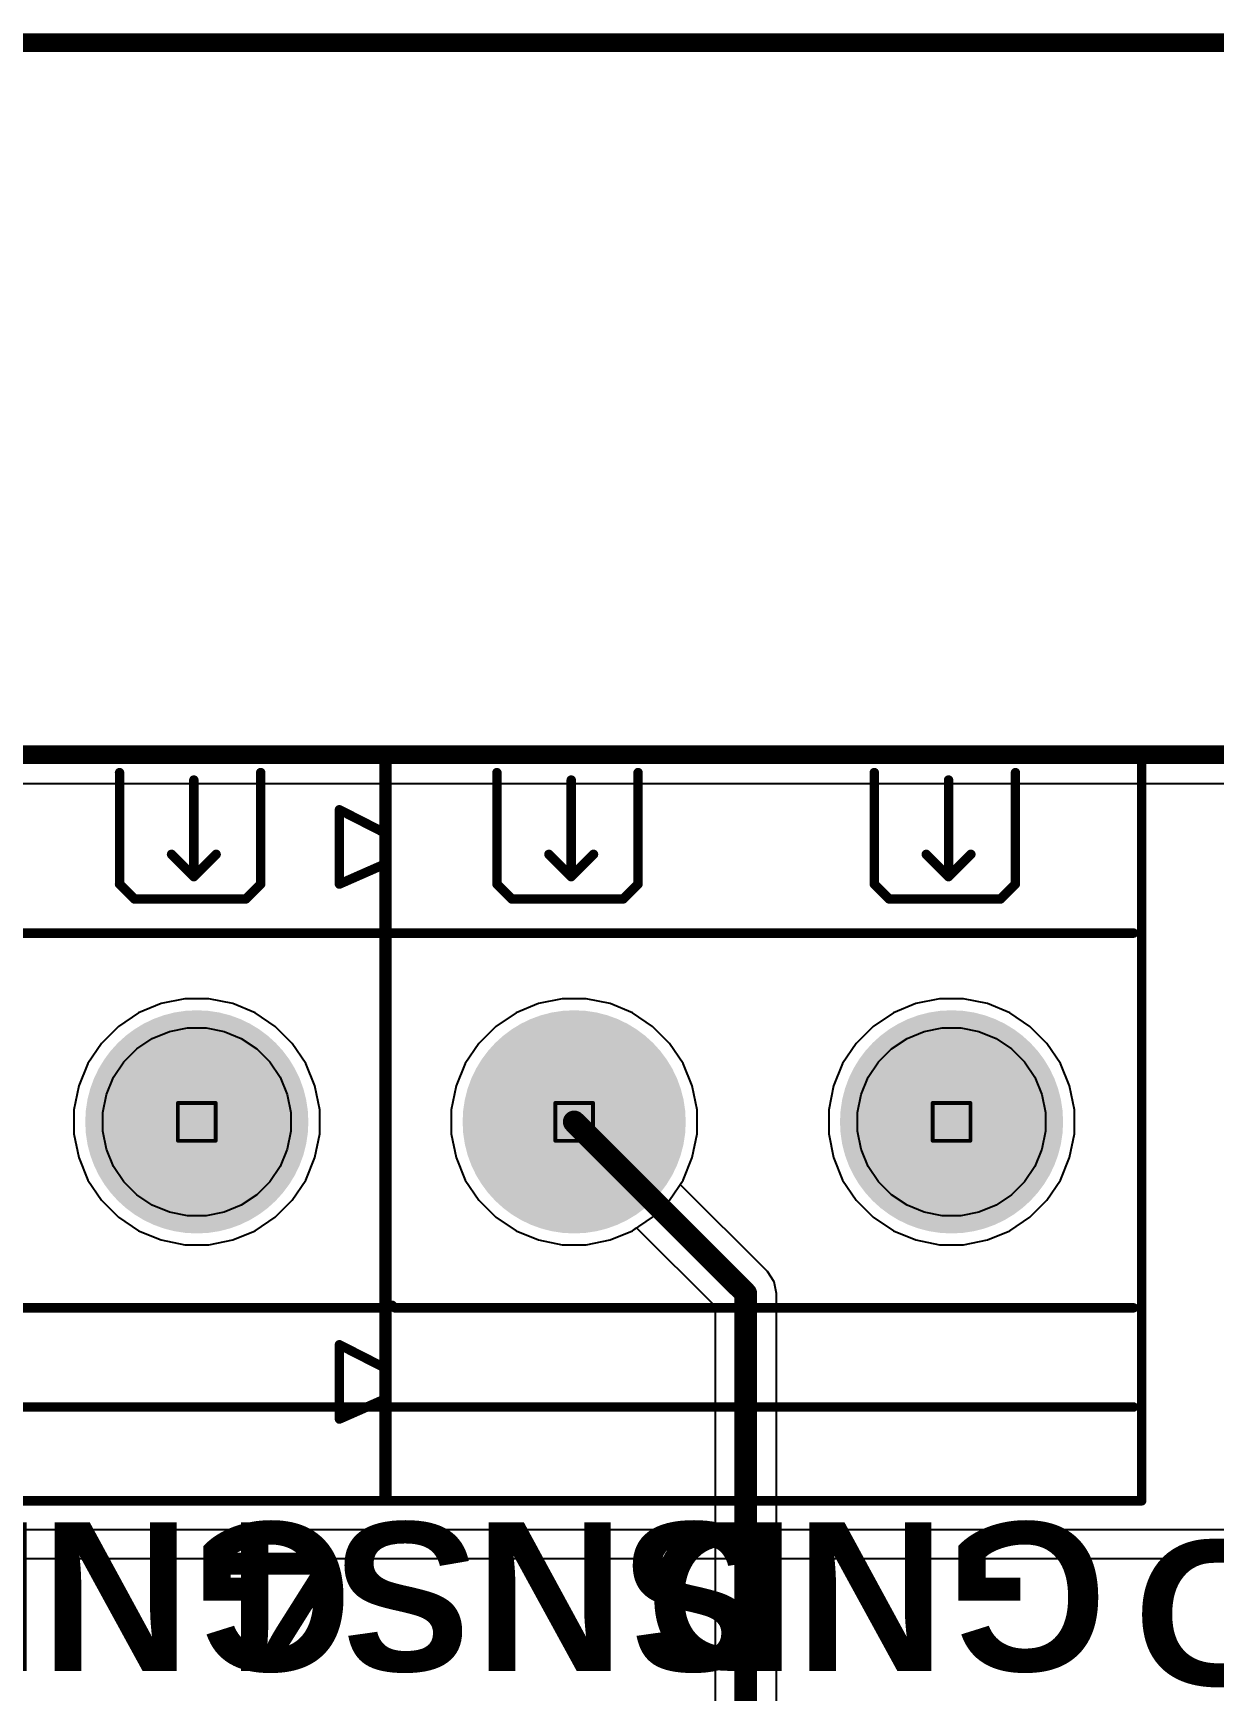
# Model space of a CAD drawing. Header units: inches. Extents: x -11 to 5428, y 0 to 5423.
# Drawn here: x 293.64 to 309.53, y 97.4 to 119.71 of the extents above; entities that cross this region are included whole.
import ezdxf

# ---------------------------------------------------------------- set-up
doc = ezdxf.new("R2010")
doc.units = ezdxf.units.IN
for name, color, linetype in [('Board Outline', 216, 'Continuous'), ('Bottom Layer', 5, 'Continuous'), ('Bottom Solder', 6, 'Continuous'), ('Dimension', 6, 'Continuous'), ('Drill Drawing', 1, 'Continuous'), ('GND', 16, 'Continuous'), ('Multi-Layer', 9, 'Continuous'), ('Pad Holes', 156, 'Continuous'), ('PWR', 76, 'Continuous'), ('Top Layer', 1, 'Continuous'), ('Top Overlay', 2, 'Continuous'), ('Top Solder', 216, 'Continuous')]:
    doc.layers.add(name, color=color, linetype=linetype)
doc.styles.add('Arial_Bold', font='', dxfattribs={"height": 0.2})
doc.styles.get('Arial_Bold').set_extended_font_data('Arial', bold=True)

# ---------------------------------------------------------------- blocks, each defined once
blk = doc.blocks.new('DB128L_5_08_2P_GY_S_102')
at = {"layer": 'Bottom Layer'}
h = blk.add_hatch(color=5, dxfattribs=at)
edge = h.paths.add_edge_path()
edge.add_arc((-2.54, 0), 1.4, 0, 360)
h = blk.add_hatch(color=5, dxfattribs=at)
edge = h.paths.add_edge_path()
edge.add_arc((2.54, 0), 1.4, 0, 360)
at = {"layer": 'Bottom Solder'}
h = blk.add_hatch(color=6, dxfattribs=at)
edge = h.paths.add_edge_path()
edge.add_arc((-2.54, 0), 1.502, 0, 360)
h = blk.add_hatch(color=6, dxfattribs=at)
edge = h.paths.add_edge_path()
edge.add_arc((2.54, 0), 1.502, 0, 360)
at = {"layer": 'GND'}
h = blk.add_hatch(color=16, dxfattribs=at)
edge = h.paths.add_edge_path()
edge.add_arc((-2.54, 0), 1.4, 0, 360)
h = blk.add_hatch(color=16, dxfattribs=at)
edge = h.paths.add_edge_path()
edge.add_arc((2.54, 0), 1.4, 0, 360)
at = {"layer": 'Multi-Layer'}
h = blk.add_hatch(color=9, dxfattribs=at)
edge = h.paths.add_edge_path()
edge.add_arc((-2.54, 0), 1.4, 0, 360)
h = blk.add_hatch(color=9, dxfattribs=at)
edge = h.paths.add_edge_path()
edge.add_arc((2.54, 0), 1.4, 0, 360)
at = {"layer": 'Pad Holes'}
h = blk.add_hatch(color=7, dxfattribs=at)
edge = h.paths.add_edge_path()
edge.add_arc((-2.54, 0), 0.8, 0, 360)
h = blk.add_hatch(color=7, dxfattribs=at)
edge = h.paths.add_edge_path()
edge.add_arc((2.54, 0), 0.8, 0, 360)
at = {"layer": 'PWR'}
h = blk.add_hatch(color=76, dxfattribs=at)
edge = h.paths.add_edge_path()
edge.add_arc((-2.54, 0), 1.4, 0, 360)
h = blk.add_hatch(color=76, dxfattribs=at)
edge = h.paths.add_edge_path()
edge.add_arc((2.54, 0), 1.4, 0, 360)
at = {"layer": 'Top Layer'}
h = blk.add_hatch(color=1, dxfattribs=at)
edge = h.paths.add_edge_path()
edge.add_arc((-2.54, 0), 1.4, 0, 360)
h = blk.add_hatch(color=1, dxfattribs=at)
edge = h.paths.add_edge_path()
edge.add_arc((2.54, 0), 1.4, 0, 360)
at = {"layer": 'Top Solder'}
h = blk.add_hatch(color=216, dxfattribs=at)
edge = h.paths.add_edge_path()
edge.add_arc((-2.54, 0), 1.502, 0, 360)
h = blk.add_hatch(color=216, dxfattribs=at)
edge = h.paths.add_edge_path()
edge.add_arc((2.54, 0), 1.502, 0, 360)
at = {"layer": 'Top Overlay'}
for points in [[(-5.1, -5.1, 0.127, 0.127, 0), (-5.1, 4.949, 0.127, 0.127, 0)], [(-5.1, 4.949, 0.127, 0.127, 0), (5.1, 4.949, 0.127, 0.127, 0)], [(5.1, -5.1, 0.127, 0.127, 0), (5.1, 4.949, 0.127, 0.127, 0)], [(-3.58, 3.2, 0.127, 0.127, 0), (-3.58, 4.7, 0.127, 0.127, 0)], [(-1.68, 3.2, 0.127, 0.127, 0), (-1.68, 4.7, 0.127, 0.127, 0)], [(1.5, 3.2, 0.127, 0.127, 0), (1.5, 4.7, 0.127, 0.127, 0)], [(3.4, 3.2, 0.127, 0.127, 0), (3.4, 4.7, 0.127, 0.127, 0)], [(-2.58, 3.3, 0.127, 0.127, 0), (-2.58, 4.6, 0.127, 0.127, 0)], [(2.5, 3.3, 0.127, 0.127, 0), (2.5, 4.6, 0.127, 0.127, 0)], [(-5.7, 4.2, 0.127, 0.127, 0), (-5.1, 3.894, 0.127, 0.127, 0)], [(-5.7, 3.2, 0.127, 0.127, 0), (-5.7, 4.2, 0.127, 0.127, 0)], [(-2.88, 3.6, 0.127, 0.127, 0), (-2.58, 3.3, 0.127, 0.127, 0)], [(-2.58, 3.3, 0.127, 0.127, 0), (-2.28, 3.6, 0.127, 0.127, 0)], [(2.2, 3.6, 0.127, 0.127, 0), (2.5, 3.3, 0.127, 0.127, 0)], [(2.5, 3.3, 0.127, 0.127, 0), (2.8, 3.6, 0.127, 0.127, 0)], [(-5.7, 3.2, 0.127, 0.127, 0), (-5.1, 3.464, 0.127, 0.127, 0)], [(-3.58, 3.2, 0.127, 0.127, 0), (-3.38, 3, 0.127, 0.127, 0)], [(-1.88, 3, 0.127, 0.127, 0), (-1.68, 3.2, 0.127, 0.127, 0)], [(1.5, 3.2, 0.127, 0.127, 0), (1.7, 3, 0.127, 0.127, 0)], [(3.2, 3, 0.127, 0.127, 0), (3.4, 3.2, 0.127, 0.127, 0)], [(-3.38, 3, 0.127, 0.127, 0), (-3.28, 3, 0.127, 0.127, 0)], [(-3.28, 3, 0.127, 0.127, 0), (-1.88, 3, 0.127, 0.127, 0)], [(1.7, 3, 0.127, 0.127, 0), (1.8, 3, 0.127, 0.127, 0)], [(1.8, 3, 0.127, 0.127, 0), (3.2, 3, 0.127, 0.127, 0)], [(-4.99, 2.54, 0.127, 0.127, 0), (4.99, 2.54, 0.127, 0.127, 0)], [(-4.99, -2.469, 0.127, 0.127, 0), (-4.956, -2.503, 0.127, 0.127, 0)], [(-4.956, -2.503, 0.127, 0.127, 0), (4.99, -2.503, 0.127, 0.127, 0)], [(-5.7, -3, 0.127, 0.127, 0), (-5.1, -3.306, 0.127, 0.127, 0)], [(-5.7, -4, 0.127, 0.127, 0), (-5.7, -3, 0.127, 0.127, 0)], [(-5.7, -4, 0.127, 0.127, 0), (-5.1, -3.736, 0.127, 0.127, 0)], [(-4.99, -3.838, 0.127, 0.127, 0), (4.99, -3.838, 0.127, 0.127, 0)], [(0.473, -3.838, 0.127, 0.127, 0), (0.597, -3.838, 0.127, 0.127, 0)], [(-5.1, -5.1, 0.127, 0.127, 0), (5.1, -5.1, 0.127, 0.127, 0)]]:
    blk.add_lwpolyline(points, format="xyseb", dxfattribs=at)
for points in [[(-5.132, 4.949, 0.0635, 0.0635, 1), (-5.068, 4.949, 0.0635, 0.0635, 1)], [(-5.132, 4.949, 0.0635, 0.0635, 1), (-5.068, 4.949, 0.0635, 0.0635, 1)], [(5.068, 4.949, 0.0635, 0.0635, 1), (5.132, 4.949, 0.0635, 0.0635, 1)], [(5.068, 4.949, 0.0635, 0.0635, 1), (5.132, 4.949, 0.0635, 0.0635, 1)], [(-3.612, 4.7, 0.0635, 0.0635, 1), (-3.548, 4.7, 0.0635, 0.0635, 1)], [(-1.712, 4.7, 0.0635, 0.0635, 1), (-1.648, 4.7, 0.0635, 0.0635, 1)], [(1.468, 4.7, 0.0635, 0.0635, 1), (1.532, 4.7, 0.0635, 0.0635, 1)], [(3.368, 4.7, 0.0635, 0.0635, 1), (3.432, 4.7, 0.0635, 0.0635, 1)], [(-2.612, 4.6, 0.0635, 0.0635, 1), (-2.548, 4.6, 0.0635, 0.0635, 1)], [(2.468, 4.6, 0.0635, 0.0635, 1), (2.532, 4.6, 0.0635, 0.0635, 1)], [(-5.732, 4.2, 0.0635, 0.0635, 1), (-5.668, 4.2, 0.0635, 0.0635, 1)], [(-5.732, 4.2, 0.0635, 0.0635, 1), (-5.668, 4.2, 0.0635, 0.0635, 1)], [(-5.132, 3.894, 0.0635, 0.0635, 1), (-5.068, 3.894, 0.0635, 0.0635, 1)], [(-2.912, 3.6, 0.0635, 0.0635, 1), (-2.848, 3.6, 0.0635, 0.0635, 1)], [(-2.312, 3.6, 0.0635, 0.0635, 1), (-2.248, 3.6, 0.0635, 0.0635, 1)], [(2.168, 3.6, 0.0635, 0.0635, 1), (2.232, 3.6, 0.0635, 0.0635, 1)], [(2.768, 3.6, 0.0635, 0.0635, 1), (2.832, 3.6, 0.0635, 0.0635, 1)], [(-5.132, 3.464, 0.0635, 0.0635, 1), (-5.068, 3.464, 0.0635, 0.0635, 1)], [(-2.612, 3.3, 0.0635, 0.0635, 1), (-2.548, 3.3, 0.0635, 0.0635, 1)], [(-2.612, 3.3, 0.0635, 0.0635, 1), (-2.548, 3.3, 0.0635, 0.0635, 1)], [(-2.612, 3.3, 0.0635, 0.0635, 1), (-2.548, 3.3, 0.0635, 0.0635, 1)], [(2.468, 3.3, 0.0635, 0.0635, 1), (2.532, 3.3, 0.0635, 0.0635, 1)], [(2.468, 3.3, 0.0635, 0.0635, 1), (2.532, 3.3, 0.0635, 0.0635, 1)], [(2.468, 3.3, 0.0635, 0.0635, 1), (2.532, 3.3, 0.0635, 0.0635, 1)], [(-5.732, 3.2, 0.0635, 0.0635, 1), (-5.668, 3.2, 0.0635, 0.0635, 1)], [(-5.732, 3.2, 0.0635, 0.0635, 1), (-5.668, 3.2, 0.0635, 0.0635, 1)], [(-3.612, 3.2, 0.0635, 0.0635, 1), (-3.548, 3.2, 0.0635, 0.0635, 1)], [(-3.612, 3.2, 0.0635, 0.0635, 1), (-3.548, 3.2, 0.0635, 0.0635, 1)], [(-1.712, 3.2, 0.0635, 0.0635, 1), (-1.648, 3.2, 0.0635, 0.0635, 1)], [(-1.712, 3.2, 0.0635, 0.0635, 1), (-1.648, 3.2, 0.0635, 0.0635, 1)], [(1.468, 3.2, 0.0635, 0.0635, 1), (1.532, 3.2, 0.0635, 0.0635, 1)], [(1.468, 3.2, 0.0635, 0.0635, 1), (1.532, 3.2, 0.0635, 0.0635, 1)], [(3.368, 3.2, 0.0635, 0.0635, 1), (3.432, 3.2, 0.0635, 0.0635, 1)], [(3.368, 3.2, 0.0635, 0.0635, 1), (3.432, 3.2, 0.0635, 0.0635, 1)], [(-3.412, 3, 0.0635, 0.0635, 1), (-3.348, 3, 0.0635, 0.0635, 1)], [(-3.412, 3, 0.0635, 0.0635, 1), (-3.348, 3, 0.0635, 0.0635, 1)], [(-3.312, 3, 0.0635, 0.0635, 1), (-3.248, 3, 0.0635, 0.0635, 1)], [(-3.312, 3, 0.0635, 0.0635, 1), (-3.248, 3, 0.0635, 0.0635, 1)], [(-1.912, 3, 0.0635, 0.0635, 1), (-1.848, 3, 0.0635, 0.0635, 1)], [(-1.912, 3, 0.0635, 0.0635, 1), (-1.848, 3, 0.0635, 0.0635, 1)], [(1.668, 3, 0.0635, 0.0635, 1), (1.732, 3, 0.0635, 0.0635, 1)], [(1.668, 3, 0.0635, 0.0635, 1), (1.732, 3, 0.0635, 0.0635, 1)], [(1.768, 3, 0.0635, 0.0635, 1), (1.832, 3, 0.0635, 0.0635, 1)], [(1.768, 3, 0.0635, 0.0635, 1), (1.832, 3, 0.0635, 0.0635, 1)], [(3.168, 3, 0.0635, 0.0635, 1), (3.232, 3, 0.0635, 0.0635, 1)], [(3.168, 3, 0.0635, 0.0635, 1), (3.232, 3, 0.0635, 0.0635, 1)], [(-5.022, 2.54, 0.0635, 0.0635, 1), (-4.958, 2.54, 0.0635, 0.0635, 1)], [(4.958, 2.54, 0.0635, 0.0635, 1), (5.022, 2.54, 0.0635, 0.0635, 1)], [(-5.022, -2.469, 0.0635, 0.0635, 1), (-4.958, -2.469, 0.0635, 0.0635, 1)], [(-4.988, -2.503, 0.0635, 0.0635, 1), (-4.924, -2.503, 0.0635, 0.0635, 1)], [(-4.988, -2.503, 0.0635, 0.0635, 1), (-4.924, -2.503, 0.0635, 0.0635, 1)], [(4.958, -2.503, 0.0635, 0.0635, 1), (5.022, -2.503, 0.0635, 0.0635, 1)], [(-5.732, -3, 0.0635, 0.0635, 1), (-5.668, -3, 0.0635, 0.0635, 1)], [(-5.732, -3, 0.0635, 0.0635, 1), (-5.668, -3, 0.0635, 0.0635, 1)], [(-5.132, -3.306, 0.0635, 0.0635, 1), (-5.068, -3.306, 0.0635, 0.0635, 1)], [(-5.132, -3.736, 0.0635, 0.0635, 1), (-5.068, -3.736, 0.0635, 0.0635, 1)], [(-5.022, -3.838, 0.0635, 0.0635, 1), (-4.958, -3.838, 0.0635, 0.0635, 1)], [(0.441, -3.838, 0.0635, 0.0635, 1), (0.505, -3.838, 0.0635, 0.0635, 1)], [(0.566, -3.838, 0.0635, 0.0635, 1), (0.629, -3.838, 0.0635, 0.0635, 1)], [(4.958, -3.838, 0.0635, 0.0635, 1), (5.022, -3.838, 0.0635, 0.0635, 1)], [(-5.732, -4, 0.0635, 0.0635, 1), (-5.668, -4, 0.0635, 0.0635, 1)], [(-5.732, -4, 0.0635, 0.0635, 1), (-5.668, -4, 0.0635, 0.0635, 1)], [(-5.132, -5.1, 0.0635, 0.0635, 1), (-5.068, -5.1, 0.0635, 0.0635, 1)], [(-5.132, -5.1, 0.0635, 0.0635, 1), (-5.068, -5.1, 0.0635, 0.0635, 1)], [(5.068, -5.1, 0.0635, 0.0635, 1), (5.132, -5.1, 0.0635, 0.0635, 1)], [(5.068, -5.1, 0.0635, 0.0635, 1), (5.132, -5.1, 0.0635, 0.0635, 1)]]:
    blk.add_lwpolyline(points, format="xyseb", close=True, dxfattribs=at)
blk = doc.blocks.new('DB128L_5_08_2P_BK_S_104')
at = {"layer": 'Bottom Layer'}
h = blk.add_hatch(color=5, dxfattribs=at)
edge = h.paths.add_edge_path()
edge.add_arc((-2.54, 0), 1.4, 0, 360)
h = blk.add_hatch(color=5, dxfattribs=at)
edge = h.paths.add_edge_path()
edge.add_arc((2.54, 0), 1.4, 0, 360)
at = {"layer": 'Bottom Solder'}
h = blk.add_hatch(color=6, dxfattribs=at)
edge = h.paths.add_edge_path()
edge.add_arc((-2.54, 0), 1.502, 0, 360)
h = blk.add_hatch(color=6, dxfattribs=at)
edge = h.paths.add_edge_path()
edge.add_arc((2.54, 0), 1.502, 0, 360)
at = {"layer": 'GND'}
h = blk.add_hatch(color=16, dxfattribs=at)
edge = h.paths.add_edge_path()
edge.add_arc((-2.54, 0), 1.4, 0, 360)
h = blk.add_hatch(color=16, dxfattribs=at)
edge = h.paths.add_edge_path()
edge.add_arc((2.54, 0), 1.4, 0, 360)
at = {"layer": 'Multi-Layer'}
h = blk.add_hatch(color=9, dxfattribs=at)
edge = h.paths.add_edge_path()
edge.add_arc((-2.54, 0), 1.4, 0, 360)
h = blk.add_hatch(color=9, dxfattribs=at)
edge = h.paths.add_edge_path()
edge.add_arc((2.54, 0), 1.4, 0, 360)
at = {"layer": 'Pad Holes'}
h = blk.add_hatch(color=7, dxfattribs=at)
edge = h.paths.add_edge_path()
edge.add_arc((-2.54, 0), 0.8, 0, 360)
h = blk.add_hatch(color=7, dxfattribs=at)
edge = h.paths.add_edge_path()
edge.add_arc((2.54, 0), 0.8, 0, 360)
at = {"layer": 'PWR'}
h = blk.add_hatch(color=76, dxfattribs=at)
edge = h.paths.add_edge_path()
edge.add_arc((-2.54, 0), 1.4, 0, 360)
h = blk.add_hatch(color=76, dxfattribs=at)
edge = h.paths.add_edge_path()
edge.add_arc((2.54, 0), 1.4, 0, 360)
at = {"layer": 'Top Layer'}
h = blk.add_hatch(color=1, dxfattribs=at)
edge = h.paths.add_edge_path()
edge.add_arc((-2.54, 0), 1.4, 0, 360)
h = blk.add_hatch(color=1, dxfattribs=at)
edge = h.paths.add_edge_path()
edge.add_arc((2.54, 0), 1.4, 0, 360)
at = {"layer": 'Top Solder'}
h = blk.add_hatch(color=216, dxfattribs=at)
edge = h.paths.add_edge_path()
edge.add_arc((-2.54, 0), 1.502, 0, 360)
h = blk.add_hatch(color=216, dxfattribs=at)
edge = h.paths.add_edge_path()
edge.add_arc((2.54, 0), 1.502, 0, 360)
at = {"layer": 'Top Overlay'}
for points in [[(-5.1, 4.949, 0.127, 0.127, 0), (5.1, 4.949, 0.127, 0.127, 0)], [(-5.1, -5.1, 0.127, 0.127, 0), (-5.1, 4.949, 0.127, 0.127, 0)], [(5.1, -5.1, 0.127, 0.127, 0), (5.1, 4.949, 0.127, 0.127, 0)], [(-3.58, 3.2, 0.127, 0.127, 0), (-3.58, 4.7, 0.127, 0.127, 0)], [(-1.68, 3.2, 0.127, 0.127, 0), (-1.68, 4.7, 0.127, 0.127, 0)], [(1.5, 3.2, 0.127, 0.127, 0), (1.5, 4.7, 0.127, 0.127, 0)], [(3.4, 3.2, 0.127, 0.127, 0), (3.4, 4.7, 0.127, 0.127, 0)], [(-2.58, 3.3, 0.127, 0.127, 0), (-2.58, 4.6, 0.127, 0.127, 0)], [(2.5, 3.3, 0.127, 0.127, 0), (2.5, 4.6, 0.127, 0.127, 0)], [(-5.7, 3.2, 0.127, 0.127, 0), (-5.7, 4.2, 0.127, 0.127, 0)], [(-5.7, 4.2, 0.127, 0.127, 0), (-5.1, 3.894, 0.127, 0.127, 0)], [(-2.88, 3.6, 0.127, 0.127, 0), (-2.58, 3.3, 0.127, 0.127, 0)], [(-2.58, 3.3, 0.127, 0.127, 0), (-2.28, 3.6, 0.127, 0.127, 0)], [(2.2, 3.6, 0.127, 0.127, 0), (2.5, 3.3, 0.127, 0.127, 0)], [(2.5, 3.3, 0.127, 0.127, 0), (2.8, 3.6, 0.127, 0.127, 0)], [(-5.7, 3.2, 0.127, 0.127, 0), (-5.1, 3.464, 0.127, 0.127, 0)], [(-3.58, 3.2, 0.127, 0.127, 0), (-3.38, 3, 0.127, 0.127, 0)], [(-1.88, 3, 0.127, 0.127, 0), (-1.68, 3.2, 0.127, 0.127, 0)], [(1.5, 3.2, 0.127, 0.127, 0), (1.7, 3, 0.127, 0.127, 0)], [(3.2, 3, 0.127, 0.127, 0), (3.4, 3.2, 0.127, 0.127, 0)], [(-3.38, 3, 0.127, 0.127, 0), (-3.28, 3, 0.127, 0.127, 0)], [(-3.28, 3, 0.127, 0.127, 0), (-1.88, 3, 0.127, 0.127, 0)], [(1.7, 3, 0.127, 0.127, 0), (1.8, 3, 0.127, 0.127, 0)], [(1.8, 3, 0.127, 0.127, 0), (3.2, 3, 0.127, 0.127, 0)], [(-4.99, 2.54, 0.127, 0.127, 0), (4.99, 2.54, 0.127, 0.127, 0)], [(-4.99, -2.469, 0.127, 0.127, 0), (-4.956, -2.503, 0.127, 0.127, 0)], [(-4.956, -2.503, 0.127, 0.127, 0), (4.99, -2.503, 0.127, 0.127, 0)], [(-5.7, -4, 0.127, 0.127, 0), (-5.7, -3, 0.127, 0.127, 0)], [(-5.7, -3, 0.127, 0.127, 0), (-5.1, -3.306, 0.127, 0.127, 0)], [(-5.7, -4, 0.127, 0.127, 0), (-5.1, -3.736, 0.127, 0.127, 0)], [(-4.99, -3.838, 0.127, 0.127, 0), (4.99, -3.838, 0.127, 0.127, 0)], [(0.473, -3.838, 0.127, 0.127, 0), (0.597, -3.838, 0.127, 0.127, 0)], [(-5.1, -5.1, 0.127, 0.127, 0), (5.1, -5.1, 0.127, 0.127, 0)]]:
    blk.add_lwpolyline(points, format="xyseb", dxfattribs=at)
for points in [[(-5.132, 4.949, 0.0635, 0.0635, 1), (-5.068, 4.949, 0.0635, 0.0635, 1)], [(-5.132, 4.949, 0.0635, 0.0635, 1), (-5.068, 4.949, 0.0635, 0.0635, 1)], [(5.068, 4.949, 0.0635, 0.0635, 1), (5.132, 4.949, 0.0635, 0.0635, 1)], [(5.068, 4.949, 0.0635, 0.0635, 1), (5.132, 4.949, 0.0635, 0.0635, 1)], [(-3.612, 4.7, 0.0635, 0.0635, 1), (-3.548, 4.7, 0.0635, 0.0635, 1)], [(-1.712, 4.7, 0.0635, 0.0635, 1), (-1.648, 4.7, 0.0635, 0.0635, 1)], [(1.468, 4.7, 0.0635, 0.0635, 1), (1.532, 4.7, 0.0635, 0.0635, 1)], [(3.368, 4.7, 0.0635, 0.0635, 1), (3.432, 4.7, 0.0635, 0.0635, 1)], [(-2.612, 4.6, 0.0635, 0.0635, 1), (-2.548, 4.6, 0.0635, 0.0635, 1)], [(2.468, 4.6, 0.0635, 0.0635, 1), (2.532, 4.6, 0.0635, 0.0635, 1)], [(-5.732, 4.2, 0.0635, 0.0635, 1), (-5.668, 4.2, 0.0635, 0.0635, 1)], [(-5.732, 4.2, 0.0635, 0.0635, 1), (-5.668, 4.2, 0.0635, 0.0635, 1)], [(-5.132, 3.894, 0.0635, 0.0635, 1), (-5.068, 3.894, 0.0635, 0.0635, 1)], [(-2.912, 3.6, 0.0635, 0.0635, 1), (-2.848, 3.6, 0.0635, 0.0635, 1)], [(-2.312, 3.6, 0.0635, 0.0635, 1), (-2.248, 3.6, 0.0635, 0.0635, 1)], [(2.168, 3.6, 0.0635, 0.0635, 1), (2.232, 3.6, 0.0635, 0.0635, 1)], [(2.768, 3.6, 0.0635, 0.0635, 1), (2.832, 3.6, 0.0635, 0.0635, 1)], [(-5.132, 3.464, 0.0635, 0.0635, 1), (-5.068, 3.464, 0.0635, 0.0635, 1)], [(-2.612, 3.3, 0.0635, 0.0635, 1), (-2.548, 3.3, 0.0635, 0.0635, 1)], [(-2.612, 3.3, 0.0635, 0.0635, 1), (-2.548, 3.3, 0.0635, 0.0635, 1)], [(-2.612, 3.3, 0.0635, 0.0635, 1), (-2.548, 3.3, 0.0635, 0.0635, 1)], [(2.468, 3.3, 0.0635, 0.0635, 1), (2.532, 3.3, 0.0635, 0.0635, 1)], [(2.468, 3.3, 0.0635, 0.0635, 1), (2.532, 3.3, 0.0635, 0.0635, 1)], [(2.468, 3.3, 0.0635, 0.0635, 1), (2.532, 3.3, 0.0635, 0.0635, 1)], [(-5.732, 3.2, 0.0635, 0.0635, 1), (-5.668, 3.2, 0.0635, 0.0635, 1)], [(-5.732, 3.2, 0.0635, 0.0635, 1), (-5.668, 3.2, 0.0635, 0.0635, 1)], [(-3.612, 3.2, 0.0635, 0.0635, 1), (-3.548, 3.2, 0.0635, 0.0635, 1)], [(-3.612, 3.2, 0.0635, 0.0635, 1), (-3.548, 3.2, 0.0635, 0.0635, 1)], [(-1.712, 3.2, 0.0635, 0.0635, 1), (-1.648, 3.2, 0.0635, 0.0635, 1)], [(-1.712, 3.2, 0.0635, 0.0635, 1), (-1.648, 3.2, 0.0635, 0.0635, 1)], [(1.468, 3.2, 0.0635, 0.0635, 1), (1.532, 3.2, 0.0635, 0.0635, 1)], [(1.468, 3.2, 0.0635, 0.0635, 1), (1.532, 3.2, 0.0635, 0.0635, 1)], [(3.368, 3.2, 0.0635, 0.0635, 1), (3.432, 3.2, 0.0635, 0.0635, 1)], [(3.368, 3.2, 0.0635, 0.0635, 1), (3.432, 3.2, 0.0635, 0.0635, 1)], [(-3.412, 3, 0.0635, 0.0635, 1), (-3.348, 3, 0.0635, 0.0635, 1)], [(-3.412, 3, 0.0635, 0.0635, 1), (-3.348, 3, 0.0635, 0.0635, 1)], [(-3.312, 3, 0.0635, 0.0635, 1), (-3.248, 3, 0.0635, 0.0635, 1)], [(-3.312, 3, 0.0635, 0.0635, 1), (-3.248, 3, 0.0635, 0.0635, 1)], [(-1.912, 3, 0.0635, 0.0635, 1), (-1.848, 3, 0.0635, 0.0635, 1)], [(-1.912, 3, 0.0635, 0.0635, 1), (-1.848, 3, 0.0635, 0.0635, 1)], [(1.668, 3, 0.0635, 0.0635, 1), (1.732, 3, 0.0635, 0.0635, 1)], [(1.668, 3, 0.0635, 0.0635, 1), (1.732, 3, 0.0635, 0.0635, 1)], [(1.768, 3, 0.0635, 0.0635, 1), (1.832, 3, 0.0635, 0.0635, 1)], [(1.768, 3, 0.0635, 0.0635, 1), (1.832, 3, 0.0635, 0.0635, 1)], [(3.168, 3, 0.0635, 0.0635, 1), (3.232, 3, 0.0635, 0.0635, 1)], [(3.168, 3, 0.0635, 0.0635, 1), (3.232, 3, 0.0635, 0.0635, 1)], [(-5.022, 2.54, 0.0635, 0.0635, 1), (-4.958, 2.54, 0.0635, 0.0635, 1)], [(4.958, 2.54, 0.0635, 0.0635, 1), (5.022, 2.54, 0.0635, 0.0635, 1)], [(-5.022, -2.469, 0.0635, 0.0635, 1), (-4.958, -2.469, 0.0635, 0.0635, 1)], [(-4.988, -2.503, 0.0635, 0.0635, 1), (-4.924, -2.503, 0.0635, 0.0635, 1)], [(-4.988, -2.503, 0.0635, 0.0635, 1), (-4.924, -2.503, 0.0635, 0.0635, 1)], [(4.958, -2.503, 0.0635, 0.0635, 1), (5.022, -2.503, 0.0635, 0.0635, 1)], [(-5.732, -3, 0.0635, 0.0635, 1), (-5.668, -3, 0.0635, 0.0635, 1)], [(-5.732, -3, 0.0635, 0.0635, 1), (-5.668, -3, 0.0635, 0.0635, 1)], [(-5.132, -3.306, 0.0635, 0.0635, 1), (-5.068, -3.306, 0.0635, 0.0635, 1)], [(-5.132, -3.736, 0.0635, 0.0635, 1), (-5.068, -3.736, 0.0635, 0.0635, 1)], [(-5.022, -3.838, 0.0635, 0.0635, 1), (-4.958, -3.838, 0.0635, 0.0635, 1)], [(0.441, -3.838, 0.0635, 0.0635, 1), (0.505, -3.838, 0.0635, 0.0635, 1)], [(0.566, -3.838, 0.0635, 0.0635, 1), (0.629, -3.838, 0.0635, 0.0635, 1)], [(4.958, -3.838, 0.0635, 0.0635, 1), (5.022, -3.838, 0.0635, 0.0635, 1)], [(-5.732, -4, 0.0635, 0.0635, 1), (-5.668, -4, 0.0635, 0.0635, 1)], [(-5.732, -4, 0.0635, 0.0635, 1), (-5.668, -4, 0.0635, 0.0635, 1)], [(-5.132, -5.1, 0.0635, 0.0635, 1), (-5.068, -5.1, 0.0635, 0.0635, 1)], [(-5.132, -5.1, 0.0635, 0.0635, 1), (-5.068, -5.1, 0.0635, 0.0635, 1)], [(5.068, -5.1, 0.0635, 0.0635, 1), (5.132, -5.1, 0.0635, 0.0635, 1)], [(5.068, -5.1, 0.0635, 0.0635, 1), (5.132, -5.1, 0.0635, 0.0635, 1)]]:
    blk.add_lwpolyline(points, format="xyseb", close=True, dxfattribs=at)

msp = doc.modelspace()

# ---------------------------------------------------------------- linework, layer by layer
at = {"layer": 'Board Outline'}
msp.add_lwpolyline([(0, 110, 0.254, 0.254, 0), (344, 110, 0.254, 0.254, 0)], format="xyseb", dxfattribs=at)
at = {"layer": 'Bottom Layer'}
for p, q in [((9.715, 109.612), (334.285, 109.612)), ((300.437, 106.649), (300.136, 106.524)), ((300.756, 106.712), (300.437, 106.649)), ((301.082, 106.712), (300.756, 106.712)), ((301.402, 106.649), (301.082, 106.712)), ((301.703, 106.524), (301.402, 106.649)), ((300.136, 106.524), (299.865, 106.343)), ((301.973, 106.343), (301.703, 106.524)), ((299.865, 106.343), (299.634, 106.113)), ((302.204, 106.113), (301.973, 106.343)), ((299.634, 106.113), (299.453, 105.842)), ((302.385, 105.842), (302.204, 106.113)), ((299.453, 105.842), (299.329, 105.541)), ((302.509, 105.541), (302.385, 105.842)), ((299.329, 105.541), (299.265, 105.221)), ((302.573, 105.221), (302.509, 105.541)), ((299.265, 105.221), (299.265, 104.896)), ((302.573, 104.896), (302.573, 105.221)), ((299.265, 104.896), (299.329, 104.576)), ((302.509, 104.576), (302.573, 104.896)), ((299.329, 104.576), (299.453, 104.275)), ((302.385, 104.275), (302.509, 104.576)), ((299.453, 104.275), (299.634, 104.004)), ((302.204, 104.004), (302.385, 104.275)), ((299.634, 104.004), (299.865, 103.774)), ((301.973, 103.774), (302.204, 104.004)), ((299.865, 103.774), (300.136, 103.593)), ((301.703, 103.593), (301.973, 103.774)), ((300.136, 103.593), (300.437, 103.468)), ((301.402, 103.468), (301.703, 103.593)), ((300.437, 103.468), (300.756, 103.404)), ((300.756, 103.404), (301.082, 103.404)), ((301.082, 103.404), (301.402, 103.468))]:
    msp.add_line(p, q, dxfattribs=at)
at = {"layer": 'Dimension'}
msp.add_lwpolyline([(196.992, 119.583, 0.254, 0.254, 0), (344, 119.583, 0.254, 0.254, 0)], format="xyseb", dxfattribs=at)
at = {"layer": 'Drill Drawing'}
for points in [[(295.585, 105.312, 0.0508, 0.0508, 0), (296.093, 105.312, 0.0508, 0.0508, 0)], [(295.585, 104.804, 0.0508, 0.0508, 0), (295.585, 105.312, 0.0508, 0.0508, 0)], [(296.093, 104.804, 0.0508, 0.0508, 0), (296.093, 105.312, 0.0508, 0.0508, 0)], [(300.665, 105.312, 0.0508, 0.0508, 0), (301.173, 105.312, 0.0508, 0.0508, 0)], [(300.665, 104.804, 0.0508, 0.0508, 0), (300.665, 105.312, 0.0508, 0.0508, 0)], [(301.173, 104.804, 0.0508, 0.0508, 0), (301.173, 105.312, 0.0508, 0.0508, 0)], [(305.745, 105.312, 0.0508, 0.0508, 0), (306.253, 105.312, 0.0508, 0.0508, 0)], [(305.745, 104.804, 0.0508, 0.0508, 0), (305.745, 105.312, 0.0508, 0.0508, 0)], [(306.253, 104.804, 0.0508, 0.0508, 0), (306.253, 105.312, 0.0508, 0.0508, 0)], [(295.585, 104.804, 0.0508, 0.0508, 0), (296.093, 104.804, 0.0508, 0.0508, 0)], [(300.665, 104.804, 0.0508, 0.0508, 0), (301.173, 104.804, 0.0508, 0.0508, 0)], [(305.745, 104.804, 0.0508, 0.0508, 0), (306.253, 104.804, 0.0508, 0.0508, 0)]]:
    msp.add_lwpolyline(points, format="xyseb", dxfattribs=at)
for points in [[(295.572, 105.312, 0.0254, 0.0254, 1), (295.598, 105.312, 0.0254, 0.0254, 1)], [(295.572, 105.312, 0.0254, 0.0254, 1), (295.598, 105.312, 0.0254, 0.0254, 1)], [(296.08, 105.312, 0.0254, 0.0254, 1), (296.106, 105.312, 0.0254, 0.0254, 1)], [(296.08, 105.312, 0.0254, 0.0254, 1), (296.106, 105.312, 0.0254, 0.0254, 1)], [(300.652, 105.312, 0.0254, 0.0254, 1), (300.678, 105.312, 0.0254, 0.0254, 1)], [(300.652, 105.312, 0.0254, 0.0254, 1), (300.678, 105.312, 0.0254, 0.0254, 1)], [(301.16, 105.312, 0.0254, 0.0254, 1), (301.186, 105.312, 0.0254, 0.0254, 1)], [(301.16, 105.312, 0.0254, 0.0254, 1), (301.186, 105.312, 0.0254, 0.0254, 1)], [(305.732, 105.312, 0.0254, 0.0254, 1), (305.758, 105.312, 0.0254, 0.0254, 1)], [(305.732, 105.312, 0.0254, 0.0254, 1), (305.758, 105.312, 0.0254, 0.0254, 1)], [(306.24, 105.312, 0.0254, 0.0254, 1), (306.266, 105.312, 0.0254, 0.0254, 1)], [(306.24, 105.312, 0.0254, 0.0254, 1), (306.266, 105.312, 0.0254, 0.0254, 1)], [(295.572, 104.804, 0.0254, 0.0254, 1), (295.598, 104.804, 0.0254, 0.0254, 1)], [(295.572, 104.804, 0.0254, 0.0254, 1), (295.598, 104.804, 0.0254, 0.0254, 1)], [(296.08, 104.804, 0.0254, 0.0254, 1), (296.106, 104.804, 0.0254, 0.0254, 1)], [(296.08, 104.804, 0.0254, 0.0254, 1), (296.106, 104.804, 0.0254, 0.0254, 1)], [(300.652, 104.804, 0.0254, 0.0254, 1), (300.678, 104.804, 0.0254, 0.0254, 1)], [(300.652, 104.804, 0.0254, 0.0254, 1), (300.678, 104.804, 0.0254, 0.0254, 1)], [(301.16, 104.804, 0.0254, 0.0254, 1), (301.186, 104.804, 0.0254, 0.0254, 1)], [(301.16, 104.804, 0.0254, 0.0254, 1), (301.186, 104.804, 0.0254, 0.0254, 1)], [(305.732, 104.804, 0.0254, 0.0254, 1), (305.758, 104.804, 0.0254, 0.0254, 1)], [(305.732, 104.804, 0.0254, 0.0254, 1), (305.758, 104.804, 0.0254, 0.0254, 1)], [(306.24, 104.804, 0.0254, 0.0254, 1), (306.266, 104.804, 0.0254, 0.0254, 1)], [(306.24, 104.804, 0.0254, 0.0254, 1), (306.266, 104.804, 0.0254, 0.0254, 1)]]:
    msp.add_lwpolyline(points, format="xyseb", close=True, dxfattribs=at)
at = {"layer": 'GND'}
for p, q in [((0.388, 109.612), (343.612, 109.612)), ((295.357, 106.649), (295.056, 106.524)), ((295.676, 106.712), (295.357, 106.649)), ((296.002, 106.712), (295.676, 106.712)), ((296.322, 106.649), (296.002, 106.712)), ((296.623, 106.524), (296.322, 106.649)), ((300.437, 106.649), (300.136, 106.524)), ((300.756, 106.712), (300.437, 106.649)), ((301.082, 106.712), (300.756, 106.712)), ((301.402, 106.649), (301.082, 106.712)), ((301.703, 106.524), (301.402, 106.649)), ((305.517, 106.649), (305.216, 106.524)), ((305.836, 106.712), (305.517, 106.649)), ((306.162, 106.712), (305.836, 106.712)), ((306.482, 106.649), (306.162, 106.712)), ((306.783, 106.524), (306.482, 106.649)), ((295.056, 106.524), (294.785, 106.343)), ((296.893, 106.343), (296.623, 106.524)), ((300.136, 106.524), (299.865, 106.343)), ((301.973, 106.343), (301.703, 106.524)), ((305.216, 106.524), (304.945, 106.343)), ((307.053, 106.343), (306.783, 106.524)), ((294.785, 106.343), (294.554, 106.113)), ((295.24, 106.18), (295.47, 106.275)), ((295.47, 106.275), (295.714, 106.324)), ((295.714, 106.324), (295.964, 106.324)), ((295.964, 106.324), (296.208, 106.275)), ((296.208, 106.275), (296.438, 106.18)), ((297.124, 106.113), (296.893, 106.343)), ((299.865, 106.343), (299.634, 106.113)), ((302.204, 106.113), (301.973, 106.343)), ((304.945, 106.343), (304.714, 106.113)), ((305.4, 106.18), (305.63, 106.275)), ((305.63, 106.275), (305.874, 106.324)), ((305.874, 106.324), (306.124, 106.324)), ((306.124, 106.324), (306.368, 106.275)), ((306.368, 106.275), (306.598, 106.18)), ((307.284, 106.113), (307.053, 106.343)), ((294.554, 106.113), (294.373, 105.842)), ((294.856, 105.865), (295.032, 106.041)), ((295.032, 106.041), (295.24, 106.18)), ((296.438, 106.18), (296.646, 106.041)), ((296.646, 106.041), (296.822, 105.865)), ((297.305, 105.842), (297.124, 106.113)), ((299.634, 106.113), (299.453, 105.842)), ((302.385, 105.842), (302.204, 106.113)), ((304.714, 106.113), (304.533, 105.842)), ((305.016, 105.865), (305.192, 106.041)), ((305.192, 106.041), (305.4, 106.18)), ((306.598, 106.18), (306.806, 106.041)), ((306.806, 106.041), (306.982, 105.865)), ((307.465, 105.842), (307.284, 106.113)), ((294.373, 105.842), (294.249, 105.541)), ((294.718, 105.658), (294.856, 105.865)), ((296.822, 105.865), (296.961, 105.658)), ((297.429, 105.541), (297.305, 105.842)), ((299.453, 105.842), (299.329, 105.541)), ((302.509, 105.541), (302.385, 105.842)), ((304.533, 105.842), (304.409, 105.541)), ((304.878, 105.658), (305.016, 105.865)), ((306.982, 105.865), (307.121, 105.658)), ((307.589, 105.541), (307.465, 105.842)), ((294.249, 105.541), (294.185, 105.221)), ((294.622, 105.428), (294.718, 105.658)), ((296.961, 105.658), (297.056, 105.428)), ((297.493, 105.221), (297.429, 105.541)), ((299.329, 105.541), (299.265, 105.221)), ((302.573, 105.221), (302.509, 105.541)), ((304.409, 105.541), (304.345, 105.221)), ((304.782, 105.428), (304.878, 105.658)), ((307.121, 105.658), (307.216, 105.428)), ((307.653, 105.221), (307.589, 105.541)), ((294.574, 105.183), (294.622, 105.428)), ((297.056, 105.428), (297.105, 105.183)), ((304.734, 105.183), (304.782, 105.428)), ((307.216, 105.428), (307.265, 105.183)), ((294.185, 105.221), (294.185, 104.896)), ((294.574, 104.934), (294.574, 105.183)), ((297.105, 105.183), (297.105, 104.934)), ((297.493, 104.896), (297.493, 105.221)), ((299.265, 105.221), (299.265, 104.896)), ((302.573, 104.896), (302.573, 105.221)), ((304.345, 105.221), (304.345, 104.896)), ((304.734, 104.934), (304.734, 105.183)), ((307.265, 105.183), (307.265, 104.934)), ((307.653, 104.896), (307.653, 105.221)), ((294.185, 104.896), (294.249, 104.576)), ((294.622, 104.689), (294.574, 104.934)), ((297.105, 104.934), (297.056, 104.689)), ((297.429, 104.576), (297.493, 104.896)), ((299.265, 104.896), (299.329, 104.576)), ((302.509, 104.576), (302.573, 104.896)), ((304.345, 104.896), (304.409, 104.576)), ((304.782, 104.689), (304.734, 104.934)), ((307.265, 104.934), (307.216, 104.689)), ((307.589, 104.576), (307.653, 104.896)), ((294.718, 104.459), (294.622, 104.689)), ((297.056, 104.689), (296.961, 104.459)), ((304.878, 104.459), (304.782, 104.689)), ((307.216, 104.689), (307.121, 104.459)), ((294.249, 104.576), (294.373, 104.275)), ((294.856, 104.252), (294.718, 104.459)), ((296.961, 104.459), (296.822, 104.252)), ((297.305, 104.275), (297.429, 104.576)), ((299.329, 104.576), (299.453, 104.275)), ((302.385, 104.275), (302.509, 104.576)), ((304.409, 104.576), (304.533, 104.275)), ((305.016, 104.252), (304.878, 104.459)), ((307.121, 104.459), (306.982, 104.252)), ((307.465, 104.275), (307.589, 104.576)), ((294.373, 104.275), (294.554, 104.004)), ((295.032, 104.075), (294.856, 104.252)), ((296.822, 104.252), (296.646, 104.075)), ((297.124, 104.004), (297.305, 104.275)), ((299.453, 104.275), (299.634, 104.004)), ((302.204, 104.004), (302.385, 104.275)), ((304.533, 104.275), (304.714, 104.004)), ((305.192, 104.075), (305.016, 104.252)), ((306.982, 104.252), (306.806, 104.075)), ((307.284, 104.004), (307.465, 104.275)), ((294.554, 104.004), (294.785, 103.774)), ((295.24, 103.937), (295.032, 104.075)), ((296.646, 104.075), (296.438, 103.937)), ((296.893, 103.774), (297.124, 104.004)), ((299.634, 104.004), (299.865, 103.774)), ((301.973, 103.774), (302.204, 104.004)), ((304.714, 104.004), (304.945, 103.774)), ((305.4, 103.937), (305.192, 104.075)), ((306.806, 104.075), (306.598, 103.937)), ((307.053, 103.774), (307.284, 104.004)), ((294.785, 103.774), (295.056, 103.593)), ((295.47, 103.842), (295.24, 103.937)), ((295.714, 103.793), (295.47, 103.842)), ((295.964, 103.793), (295.714, 103.793)), ((296.208, 103.842), (295.964, 103.793)), ((296.438, 103.937), (296.208, 103.842)), ((296.623, 103.593), (296.893, 103.774)), ((299.865, 103.774), (300.136, 103.593)), ((301.703, 103.593), (301.973, 103.774)), ((304.945, 103.774), (305.216, 103.593)), ((305.63, 103.842), (305.4, 103.937)), ((305.874, 103.793), (305.63, 103.842)), ((306.124, 103.793), (305.874, 103.793)), ((306.368, 103.842), (306.124, 103.793)), ((306.598, 103.937), (306.368, 103.842)), ((306.783, 103.593), (307.053, 103.774)), ((295.056, 103.593), (295.357, 103.468)), ((296.322, 103.468), (296.623, 103.593)), ((300.136, 103.593), (300.437, 103.468)), ((301.402, 103.468), (301.703, 103.593)), ((305.216, 103.593), (305.517, 103.468)), ((306.482, 103.468), (306.783, 103.593)), ((295.357, 103.468), (295.676, 103.404)), ((295.676, 103.404), (296.002, 103.404)), ((296.002, 103.404), (296.322, 103.468)), ((300.437, 103.468), (300.756, 103.404)), ((300.756, 103.404), (301.082, 103.404)), ((301.082, 103.404), (301.402, 103.468)), ((305.517, 103.468), (305.836, 103.404)), ((305.836, 103.404), (306.162, 103.404)), ((306.162, 103.404), (306.482, 103.468)), ((316.535, 99.568), (10.349, 99.568)), ((10.737, 99.18), (316.535, 99.18))]:
    msp.add_line(p, q, dxfattribs=at)
at = {"layer": 'PWR'}
for p, q in [((232.674, 109.612), (343.612, 109.612)), ((295.357, 106.649), (295.056, 106.524)), ((295.676, 106.712), (295.357, 106.649)), ((296.002, 106.712), (295.676, 106.712)), ((296.322, 106.649), (296.002, 106.712)), ((296.623, 106.524), (296.322, 106.649)), ((300.437, 106.649), (300.136, 106.524)), ((300.756, 106.712), (300.437, 106.649)), ((301.082, 106.712), (300.756, 106.712)), ((301.402, 106.649), (301.082, 106.712)), ((301.703, 106.524), (301.402, 106.649)), ((305.517, 106.649), (305.216, 106.524)), ((305.836, 106.712), (305.517, 106.649)), ((306.162, 106.712), (305.836, 106.712)), ((306.482, 106.649), (306.162, 106.712)), ((306.783, 106.524), (306.482, 106.649)), ((295.056, 106.524), (294.785, 106.343)), ((296.893, 106.343), (296.623, 106.524)), ((300.136, 106.524), (299.865, 106.343)), ((301.973, 106.343), (301.703, 106.524)), ((305.216, 106.524), (304.945, 106.343)), ((307.053, 106.343), (306.783, 106.524)), ((294.785, 106.343), (294.554, 106.113)), ((297.124, 106.113), (296.893, 106.343)), ((299.865, 106.343), (299.634, 106.113)), ((302.204, 106.113), (301.973, 106.343)), ((304.945, 106.343), (304.714, 106.113)), ((307.284, 106.113), (307.053, 106.343)), ((294.554, 106.113), (294.373, 105.842)), ((297.305, 105.842), (297.124, 106.113)), ((299.634, 106.113), (299.453, 105.842)), ((302.385, 105.842), (302.204, 106.113)), ((304.714, 106.113), (304.533, 105.842)), ((307.465, 105.842), (307.284, 106.113)), ((294.373, 105.842), (294.249, 105.541)), ((297.429, 105.541), (297.305, 105.842)), ((299.453, 105.842), (299.329, 105.541)), ((302.509, 105.541), (302.385, 105.842)), ((304.533, 105.842), (304.409, 105.541)), ((307.589, 105.541), (307.465, 105.842)), ((294.249, 105.541), (294.185, 105.221)), ((297.493, 105.221), (297.429, 105.541)), ((299.329, 105.541), (299.265, 105.221)), ((302.573, 105.221), (302.509, 105.541)), ((304.409, 105.541), (304.345, 105.221)), ((307.653, 105.221), (307.589, 105.541)), ((294.185, 105.221), (294.185, 104.896)), ((297.493, 104.896), (297.493, 105.221)), ((299.265, 105.221), (299.265, 104.896)), ((302.573, 104.896), (302.573, 105.221)), ((304.345, 105.221), (304.345, 104.896)), ((307.653, 104.896), (307.653, 105.221)), ((294.185, 104.896), (294.249, 104.576)), ((297.429, 104.576), (297.493, 104.896)), ((299.265, 104.896), (299.329, 104.576)), ((302.509, 104.576), (302.573, 104.896)), ((304.345, 104.896), (304.409, 104.576)), ((307.589, 104.576), (307.653, 104.896)), ((294.249, 104.576), (294.373, 104.275)), ((297.305, 104.275), (297.429, 104.576)), ((299.329, 104.576), (299.453, 104.275)), ((302.385, 104.275), (302.509, 104.576)), ((304.409, 104.576), (304.533, 104.275)), ((307.465, 104.275), (307.589, 104.576)), ((294.373, 104.275), (294.554, 104.004)), ((297.124, 104.004), (297.305, 104.275)), ((299.453, 104.275), (299.634, 104.004)), ((302.204, 104.004), (302.385, 104.275)), ((304.533, 104.275), (304.714, 104.004)), ((307.284, 104.004), (307.465, 104.275)), ((294.554, 104.004), (294.785, 103.774)), ((296.893, 103.774), (297.124, 104.004)), ((299.634, 104.004), (299.865, 103.774)), ((301.973, 103.774), (302.204, 104.004)), ((304.714, 104.004), (304.945, 103.774)), ((307.053, 103.774), (307.284, 104.004)), ((294.785, 103.774), (295.056, 103.593)), ((296.623, 103.593), (296.893, 103.774)), ((299.865, 103.774), (300.136, 103.593)), ((301.703, 103.593), (301.973, 103.774)), ((304.945, 103.774), (305.216, 103.593)), ((306.783, 103.593), (307.053, 103.774)), ((295.056, 103.593), (295.357, 103.468)), ((296.322, 103.468), (296.623, 103.593)), ((300.136, 103.593), (300.437, 103.468)), ((301.402, 103.468), (301.703, 103.593)), ((305.216, 103.593), (305.517, 103.468)), ((306.482, 103.468), (306.783, 103.593)), ((295.357, 103.468), (295.676, 103.404)), ((295.676, 103.404), (296.002, 103.404)), ((296.002, 103.404), (296.322, 103.468)), ((300.437, 103.468), (300.756, 103.404)), ((300.756, 103.404), (301.082, 103.404)), ((301.082, 103.404), (301.402, 103.468)), ((305.517, 103.468), (305.836, 103.404)), ((305.836, 103.404), (306.162, 103.404)), ((306.162, 103.404), (306.482, 103.468))]:
    msp.add_line(p, q, dxfattribs=at)
at = {"layer": 'Top Layer'}
for p, q in [((9.715, 109.612), (323.096, 109.612)), ((300.437, 106.649), (300.136, 106.524)), ((300.756, 106.712), (300.437, 106.649)), ((301.082, 106.712), (300.756, 106.712)), ((301.402, 106.649), (301.082, 106.712)), ((301.703, 106.524), (301.402, 106.649)), ((300.136, 106.524), (299.865, 106.343)), ((301.973, 106.343), (301.703, 106.524)), ((299.865, 106.343), (299.634, 106.113)), ((302.204, 106.113), (301.973, 106.343)), ((299.634, 106.113), (299.453, 105.842)), ((302.385, 105.842), (302.204, 106.113)), ((299.453, 105.842), (299.329, 105.541)), ((302.509, 105.541), (302.385, 105.842)), ((299.329, 105.541), (299.265, 105.221)), ((302.573, 105.221), (302.509, 105.541)), ((299.265, 105.221), (299.265, 104.896)), ((302.573, 104.896), (302.573, 105.221)), ((299.265, 104.896), (299.329, 104.576)), ((302.509, 104.576), (302.573, 104.896)), ((299.329, 104.576), (299.453, 104.275)), ((302.385, 104.275), (302.509, 104.576)), ((299.453, 104.275), (299.634, 104.004)), ((302.346, 104.217), (302.385, 104.275)), ((303.522, 103.042), (302.346, 104.217)), ((299.634, 104.004), (299.865, 103.774)), ((299.865, 103.774), (300.136, 103.593)), ((300.136, 103.593), (300.437, 103.468)), ((301.402, 103.468), (301.703, 103.593)), ((301.703, 103.593), (301.76, 103.631)), ((301.76, 103.631), (302.815, 102.577)), ((300.437, 103.468), (300.756, 103.404)), ((300.756, 103.404), (301.082, 103.404)), ((301.082, 103.404), (301.402, 103.468)), ((303.612, 102.907), (303.522, 103.042)), ((303.643, 102.749), (303.612, 102.907)), ((303.643, 93.351), (303.643, 102.749)), ((303.643, 102.749), (303.643, 102.749)), ((302.815, 102.577), (302.815, 93.351))]:
    msp.add_line(p, q, dxfattribs=at)
for points in [[(300.919, 105.058, 0.305, 0.305, 0), (303.229, 102.749, 0.305, 0.305, 0)], [(303.229, 92.622, 0.305, 0.305, 0), (303.229, 102.749, 0.305, 0.305, 0)]]:
    msp.add_lwpolyline(points, format="xyseb", dxfattribs=at)
for points in [[(300.843, 105.058, 0.152, 0.152, 1), (300.995, 105.058, 0.152, 0.152, 1)], [(303.153, 102.749, 0.152, 0.152, 1), (303.305, 102.749, 0.152, 0.152, 1)], [(303.153, 102.749, 0.152, 0.152, 1), (303.305, 102.749, 0.152, 0.152, 1)]]:
    msp.add_lwpolyline(points, format="xyseb", close=True, dxfattribs=at)

# ---------------------------------------------------------------- block references
for name, p in [('DB128L_5_08_2P_GY_S_102', (293.299, 105.058)), ('DB128L_5_08_2P_BK_S_104', (303.459, 105.058))]:
    msp.add_blockref(name, p)

# ---------------------------------------------------------------- texts
at = {"layer": 'Top Overlay', "style": 'Arial_Bold'}
for s, p in [('GND', (297.928, 99.669)), ('SNS4', (303.462, 99.669)), ('GND', (308.088, 99.669)), ('SHGND', (318.536, 99.447))]:
    msp.add_text(s, height=2, rotation=180, dxfattribs=at).set_placement(p)

doc.saveas('drawing.dxf')
